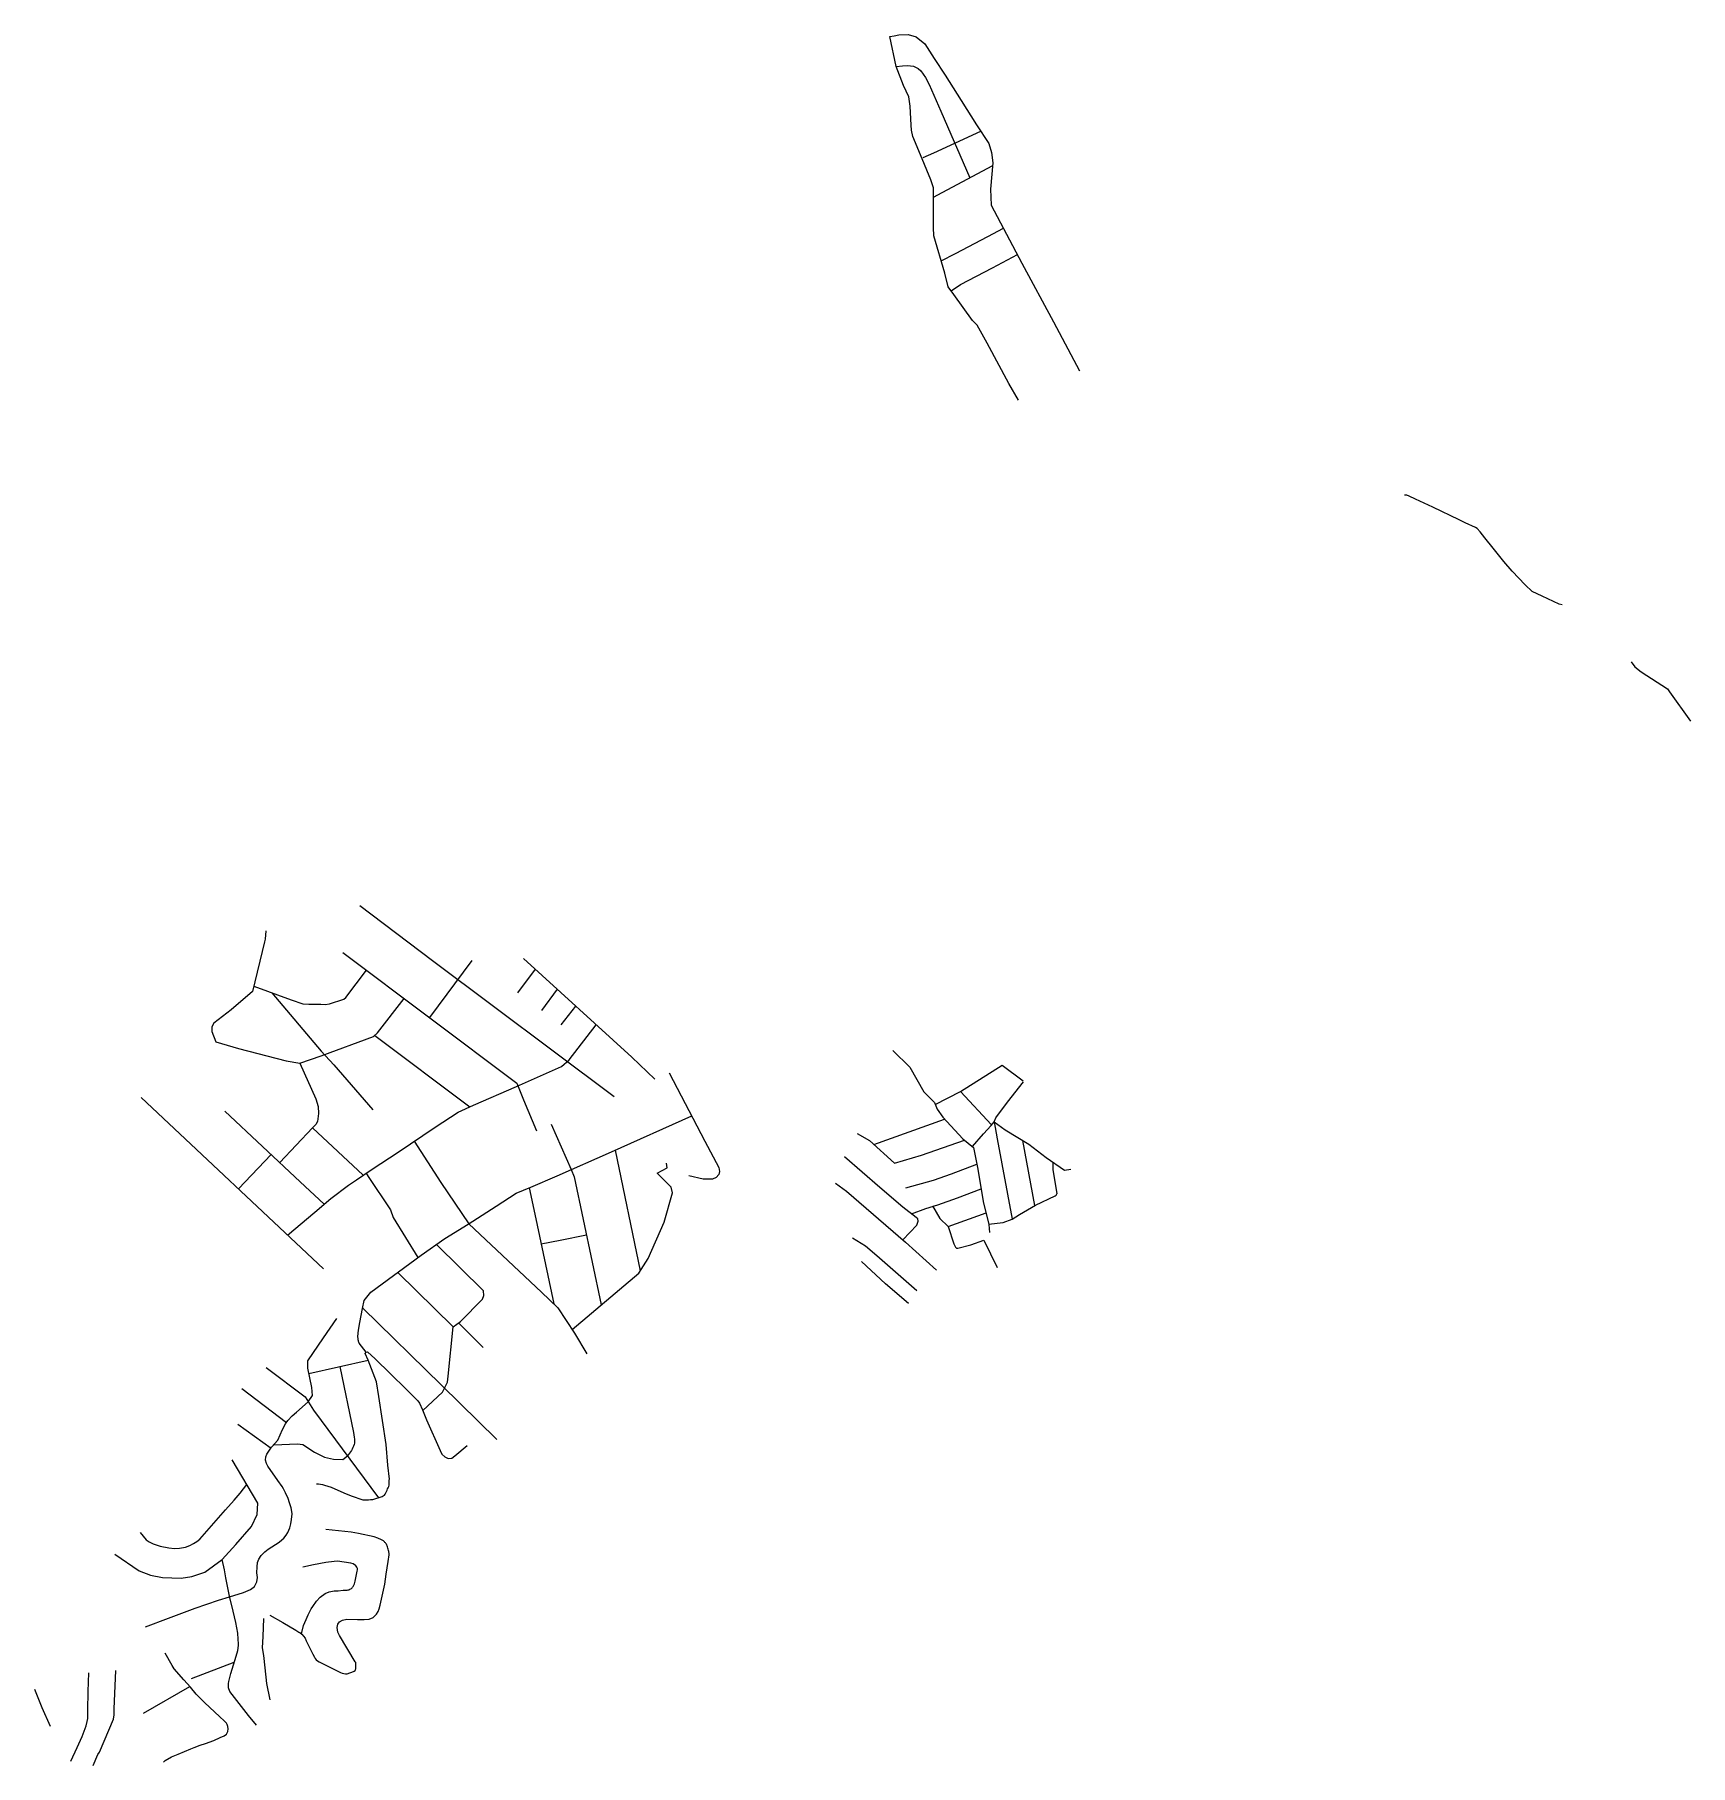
# Model space of a CAD drawing. Header units: millimetres. Extents: x 335983 to 339244, y 7371178 to 7374587.
import ezdxf

# ---------------------------------------------------------------- set-up
doc = ezdxf.new("R2010")
doc.units = ezdxf.units.MM
for name, color, linetype in [('MCT - RUA 5', 1, 'Continuous'), ('MCT - RUA A', 8, 'Continuous'), ('MCT - RUA BRAZ CUBAS', 8, 'Continuous'), ('MCT - RUA C', 1, 'Continuous'), ('MCT - RUA CAMILA DE ALMEIDA BORGES', 6, 'Continuous'), ('MCT - RUA CANDÉ', 8, 'Continuous'), ('MCT - RUA CAPITÃO CARLOS LAMARCA', 8, 'Continuous'), ('MCT - RUA CHICO MENDES', 3, 'Continuous'), ('MCT - RUA CORONEL BONIFÁCIO CARVALHO', 2, 'Continuous'), ('MCT - RUA D', 5, 'Continuous'), ('MCT - RUA DEPUTADO CARLOS MARIGHELLA', 2, 'Continuous'), ('MCT - RUA DOIS DE JULHO', 4, 'Continuous'), ('MCT - RUA DOS CAÇADORES', 1, 'Continuous'), ('MCT - RUA DOS VELEIROS', 4, 'Continuous'), ('MCT - RUA LEONÍLIO PEREIRA DE SOUZA', 3, 'Continuous'), ('MCT - RUA LUCIDALVA DA SILVA', 6, 'Continuous'), ('MCT - RUA LUIZ LUA GONZAGA', 2, 'Continuous'), ('MCT - RUA LUZIA DA COSTA BATISTA', 8, 'Continuous'), ('MCT - RUA MANOEL NUNES DA SILVA', 6, 'Continuous'), ('MCT - RUA MARIA DA PENHA N. E SILVA', 4, 'Continuous'), ('MCT - RUA MODESTO SALERA', 7, 'Continuous'), ('MCT - RUA NELSON PIZSOLITTO', 8, 'Continuous'), ('MCT - RUA NILSON DE SOUZA', 3, 'Continuous'), ('MCT - RUA NORA ASTORGA', 5, 'Continuous'), ('MCT - RUA NOSSA SENHORA DE GUADALUPE', 4, 'Continuous'), ('MCT - RUA NOVA ALIANÇA', 4, 'Continuous'), ('MCT - RUA NOVA ERA', 1, 'Continuous'), ('MCT - RUA NOVA PATENTE', 8, 'Continuous'), ('MCT - RUA NOVA PETRÓPOLIS', 2, 'Continuous'), ('MCT - RUA NOVA SÃO BENTO', 4, 'Continuous'), ('MCT - RUA NOVA TERRA', 5, 'Continuous'), ('MCT - RUA NOVA VENTURA', 6, 'Continuous'), ('MCT - RUA NOVA VIDA', 5, 'Continuous'), ('MCT - RUA PADRE DAMIÃO CALIXTO TRAJANO', 2, 'Continuous'), ('MCT - RUA PASQUALE SCARANO', 7, 'Continuous'), ('MCT - RUA PAULO FREIRE', 5, 'Continuous'), ('MCT - RUA PORTO FELIZ', 4, 'Continuous'), ('MCT - RUA PORTO VELHO', 8, 'Continuous'), ('MCT - RUA POUSO ALEGRE', 6, 'Continuous'), ('MCT - RUA PROFESSOR FLORESTAN FERNANDES', 6, 'Continuous'), ('MCT - RUA RITA MENDES DE OLIVEIRA', 1, 'Continuous'), ('MCT - RUA SANTA MARTINS', 1, 'Continuous'), ('MCT - RUA SEBASTIANA REGACCINI SIMÃO', 6, 'Continuous'), ('MCT - RUA SEBASTIÃO PACHECO', 4, 'Continuous'), ('MCT - RUA SEBASTIÃO RODRIGUES', 3, 'Continuous'), ('MCT - RUA SENADOR FIRMINO', 1, 'Continuous'), ('MCT - RUA SHEILA DE MELLO SOBRAL', 4, 'Continuous'), ('MCT - RUA SÃO CRISTÓVÃO', 3, 'Continuous'), ('MCT - RUA SÃO JOSÉ OPERÁRIO', 5, 'Continuous'), ('MCT - RUA SÃO SIMÃO', 5, 'Continuous'), ('MCT - RUA SÍLVIO DE LIMA', 1, 'Continuous'), ('MCT - RUA TERESA BARBOSA DE OLIVEIRA', 2, 'Continuous'), ('MCT - RUA TOM JOBIM', 5, 'Continuous'), ('MCT - RUA VINÍCIUS DE MORAIS', 1, 'Continuous'), ('MCT - RUA VÂNIA SILVA SANTOS', 1, 'Continuous'), ('MCT - RUA XAPURÍ', 8, 'Continuous'), ('MCT - VIELA 05', 7, 'Continuous'), ('MCT - VIELA 3', 2, 'Continuous'), ('MCT - VIELA 8', 5, 'Continuous'), ('RUA ANDRÉ FRANCO MONTORO - 12_12_20 - PASTA ETAPA 01 - DJI_0005', 2, 'Continuous'), ('RUA BENEDITO SERAFIM BUENO - 12_12_20 - PASTA ETAPA 01 - DJI_0055', 7, 'Continuous'), ('RUA DOM OSCAR ROMERO - 12_12_20 - PASTA ETAPA 01 - DJI_0010', 3, 'Continuous'), ('RUA DOS  GRAMADOS - 12_12_20 - PASTA ETAPA 02 - DJI_0028', 5, 'Continuous'), ('RUA DOS NAVEGANTES - 11_12_20 - DJI_0017', 6, 'Continuous'), ('RUA DOS PESCADORES - 11_12_20 - DJI_0025', 3, 'Continuous'), ('RUA EDSON ROBERTO VISMARA - 11_12_20 - DJI_0032', 2, 'Continuous'), ('RUA GREGÓRIO DE MATOS - 11_12_20 - DJI_0011', 6, 'Continuous'), ('RUA GUANAMBY - 11_12_20 - DJI_0013', 1, 'Continuous'), ('RUA GUARAPÉ - 11_12_20 - DJI_0020', 1, 'Continuous'), ("RUA HERBERT DE SOUZA ''BETINHO'' - 11_12_20 - DJI_0039", 1, 'Continuous'), ('RUA IRMÃ DULCE - 12_12_20  - PASTA ETAPA 01 - DJI_0007', 4, 'Continuous'), ('RUA JOSUÉ DE CASTRO - 11_12_20 - DJI_0002 - DJI_0003', 6, 'Continuous'), ('RUA JOSÉ JORGE LOPES - 12_12_20 - PASTA ETAPA 02 - DJI_0024', 2, 'Continuous'), ('RUA JOSÉ OLIVEIRA FILHO - 12_12_20 - PASTA ETAPA 02 - DJI_0025', 3, 'Continuous'), ('RUA MARGARIDA MARIA ALVES - 09_12_20 - DJI_0049', 5, 'Continuous'), ('RUA NOVA ESPERANÇA - 10_12_20 - PASTA ETAPA 04 - DJI_0044', 4, 'Continuous'), ('RUA ÍMOLA - 12_12_20 - PASTA ETAPA 02 - DJI_0006', 7, 'Continuous'), ('VETORIZAÇÃO RUA', 20, 'Continuous')]:
    doc.layers.add(name, color=color, linetype=linetype)
for name, color, linetype, lineweight in [('MCT - RUA PARAGUAÇU', 7, 'Continuous', 0), ('RUA EDGARD DE SOUZA - 12_12_20 - PASTA ETAPA 01 - DJI_0059', 7, 'Continuous', 13), ('RUA JOSEFINA FELTRIN - 12_12_20 - PASTA ETAPA 01 - DJI_0058', 7, 'Continuous', 13)]:
    doc.layers.add(name, color=color, linetype=linetype, lineweight=lineweight)

msp = doc.modelspace()

# ---------------------------------------------------------------- linework, layer by layer
at = {"layer": 'MCT - RUA 5', "color": 240, "linetype": 'Continuous'}
msp.add_lwpolyline([(336449.7, 7372699.9), (336546.8, 7372585.2), (336572.1, 7372557.9), (336649.1, 7372469.5)], dxfattribs=at)
at = {"layer": 'MCT - RUA A', "color": 240, "linetype": 'Continuous'}
msp.add_lwpolyline([(336945.8, 7372767.7), (337159, 7372572.9), (337204, 7372529.9)], dxfattribs=at)
at = {"layer": 'MCT - RUA BRAZ CUBAS', "color": 240, "linetype": 'Continuous'}
msp.add_lwpolyline([(336521.5, 7371894.2), (336529.9, 7371907), (336528.9, 7371922.8), (336520.6, 7371960.4), (336520.6, 7371975.1), (336551.7, 7372020.5), (336577.9, 7372058.2)], dxfattribs=at)
at = {"layer": 'MCT - RUA C', "color": 240, "linetype": 'Continuous'}
msp.add_lwpolyline([(336934.1, 7372699.8), (336968.9, 7372746.6)], dxfattribs=at)
at = {"layer": 'MCT - RUA CAMILA DE ALMEIDA BORGES', "color": 240, "linetype": 'Continuous'}
msp.add_lwpolyline([(336505, 7372561.1), (336536.2, 7372490.9), (336541.2, 7372475.8), (336541.6, 7372462.5), (336540.1, 7372446.3), (336536.5, 7372440.8), (336530, 7372434.1)], dxfattribs=at)
at = {"layer": 'MCT - RUA CANDÉ', "color": 240, "linetype": 'Continuous'}
msp.add_lwpolyline([(336291.3, 7371349.5), (336375.6, 7371381.4)], dxfattribs=at)
at = {"layer": 'MCT - RUA CAPITÃO CARLOS LAMARCA', "color": 240, "linetype": 'Continuous'}
msp.add_lwpolyline([(336200.7, 7371451.2), (336246, 7371468.6), (336298.8, 7371487.7), (336344.6, 7371503.9), (336344.6, 7371503.9), (336366.5, 7371510.6)], dxfattribs=at)
at = {"layer": 'MCT - RUA CHICO MENDES', "color": 240, "linetype": 'Continuous'}
msp.add_lwpolyline([(336357.4, 7372466.7), (336505.9, 7372327.8), (336552.9, 7372283.4)], dxfattribs=at)
at = {"layer": 'MCT - RUA CORONEL BONIFÁCIO CARVALHO', "color": 240, "linetype": 'Continuous'}
msp.add_lwpolyline([(336391, 7371920.4), (336478.6, 7371853.7)], dxfattribs=at)
at = {"layer": 'MCT - RUA D', "color": 240, "linetype": 'Continuous'}
for points in [[(336981.8, 7372665.1), (337012.2, 7372707)], [(337019.6, 7372636.6), (337048.6, 7372673.8)]]:
    msp.add_lwpolyline(points, dxfattribs=at)
at = {"layer": 'MCT - RUA DEPUTADO CARLOS MARIGHELLA', "color": 240, "linetype": 'Continuous'}
msp.add_lwpolyline([(336140.8, 7371594.4), (336188.3, 7371561.6), (336210.9, 7371552.9), (336234.4, 7371548.2), (336271.1, 7371547.1), (336292.4, 7371550.3), (336317.8, 7371558.7), (336352.2, 7371584.1), (336352.2, 7371584.1)], dxfattribs=at)
at = {"layer": 'MCT - RUA DOIS DE JULHO', "color": 240, "linetype": 'Continuous'}
msp.add_lwpolyline([(337559.8, 7372324.7), (337581.6, 7372309), (337697.7, 7372208.8), (337759.2, 7372153.6)], dxfattribs=at)
at = {"layer": 'MCT - RUA DOS CAÇADORES', "color": 240, "linetype": 'Continuous'}
msp.add_lwpolyline([(336366.5, 7371510.6), (336394, 7371518.9), (336408.1, 7371524.8), (336415.5, 7371531), (336420.1, 7371539.7), (336421.3, 7371548.6), (336420.3, 7371557.6), (336420.8, 7371569.7), (336421.6, 7371577.8), (336424, 7371584.2), (336428.5, 7371591.6), (336436.1, 7371599.2), (336442.3, 7371604), (336464.1, 7371618), (336469.8, 7371622.8), (336473.4, 7371626.1), (336477.9, 7371631.9), (336481.3, 7371636.8), (336485.4, 7371646.3), (336487.5, 7371653.8), (336488.8, 7371662.9), (336489.7, 7371674), (336488.6, 7371682.2), (336487.9, 7371685.8), (336484.6, 7371695.6), (336481.7, 7371704.2), (336476.7, 7371715), (336472.6, 7371722.8), (336470.1, 7371727.3), (336461.5, 7371739.6), (336442, 7371767.5), (336439.6, 7371772.7), (336437.6, 7371779.8), (336438, 7371786), (336439.7, 7371791), (336449.4, 7371805), (336461.7, 7371818.6), (336471.1, 7371839.8), (336477, 7371851.3), (336481.5, 7371857.9), (336489.7, 7371866.9), (336498.3, 7371873.8), (336521.5, 7371894.2)], dxfattribs=at)
at = {"layer": 'MCT - RUA DOS VELEIROS', "color": 240, "linetype": 'Continuous'}
msp.add_lwpolyline([(336635.5, 7371992), (336638.3, 7371993), (336653.5, 7371979.1), (336683.3, 7371949.6), (336714.3, 7371919.2), (336731.6, 7371902.2), (336737.4, 7371896.5), (336740.6, 7371891.5), (336746.6, 7371878.4), (336754.7, 7371858.7), (336781.5, 7371798.4), (336784.7, 7371791.6), (336790.3, 7371785.9), (336797, 7371782.7), (336804.5, 7371783.7), (336810.4, 7371787.9), (336834.6, 7371808.3)], dxfattribs=at)
at = {"layer": 'MCT - RUA LEONÍLIO PEREIRA DE SOUZA', "color": 240, "linetype": 'Continuous'}
msp.add_lwpolyline([(337698.4, 7372315.7), (337753.1, 7372331.2), (337788.8, 7372343.5), (337838.8, 7372362.2)], dxfattribs=at)
at = {"layer": 'MCT - RUA LUCIDALVA DA SILVA', "color": 240, "linetype": 'Continuous'}
msp.add_lwpolyline([(336635.5, 7371992), (336635.5, 7371992), (336635.5, 7371992), (336621.7, 7372010.2, -0.021307), (336619.9, 7372016.2, -0.011866), (336619.3, 7372023), (336620.6, 7372035.5), (336623.3, 7372050.3), (336628.1, 7372078), (336631.4, 7372093.8), (336644.7, 7372110.2), (336744.1, 7372183.4), (336744.1, 7372183.4), (336790.7, 7372216.3), (336836.8, 7372244.6), (336891.7, 7372280), (336931.3, 7372305.4), (336959.9, 7372317), (337012, 7372339.5), (337118.8, 7372386.8), (337276.8, 7372457.8)], format="xyb", dxfattribs=at)
at = {"layer": 'MCT - RUA LUIZ LUA GONZAGA', "color": 240, "linetype": 'Continuous'}
msp.add_lwpolyline([(336438.2, 7372821.8), (336436.4, 7372805.8), (336435.4, 7372800.5), (336412, 7372702.4), (336369.6, 7372666.2), (336335.7, 7372639.9), (336331.6, 7372632.6), (336331.7, 7372623.4), (336339.7, 7372603.3), (336384, 7372590.4), (336478.3, 7372566), (336505, 7372561.1), (336546.9, 7372575.8), (336650.1, 7372613.6), (336658.1, 7372621), (336710.6, 7372688.6)], dxfattribs=at)
at = {"layer": 'MCT - RUA LUZIA DA COSTA BATISTA', "color": 240, "linetype": 'Continuous'}
msp.add_lwpolyline([(336837.6, 7372245.2), (336981.1, 7372110.1), (337013.3, 7372079.6), (337046.2, 7372029.6), (337070.3, 7371989.2)], dxfattribs=at)
at = {"layer": 'MCT - RUA MANOEL NUNES DA SILVA', "color": 240, "linetype": 'Continuous'}
msp.add_lwpolyline([(337635.7, 7372401.5), (337774.8, 7372451.2)], dxfattribs=at)
at = {"layer": 'MCT - RUA MARIA DA PENHA N. E SILVA', "color": 240, "linetype": 'Continuous'}
msp.add_lwpolyline([(336438.4, 7371961.8), (336515.2, 7371903.9), (336532, 7371878), (336659.7, 7371705.6)], dxfattribs=at)
at = {"layer": 'MCT - RUA MODESTO SALERA', "color": 240, "linetype": 'Continuous'}
msp.add_lwpolyline([(337920.7, 7373867), (337901.2, 7373900.2), (337858.8, 7373979.1), (337839.4, 7374014.6), (337829.9, 7374023.7), (337792.9, 7374075.4), (337782.3, 7374090), (337775.4, 7374117.5), (337753.7, 7374190.6), (337752.8, 7374207.2), (337753.4, 7374285.5), (337748, 7374301.2), (337727.7, 7374350.4), (337712.7, 7374386.7), (337710.1, 7374398.9), (337709.1, 7374408.8), (337707.1, 7374446), (337704.7, 7374464.8), (337694.3, 7374487.1), (337679.6, 7374524.2), (337667, 7374583.6)], dxfattribs=at)
at = {"layer": 'MCT - RUA NELSON PIZSOLITTO', "color": 240, "linetype": 'Continuous'}
msp.add_lwpolyline([(336635.7, 7372344.5), (336639.9, 7372338.1), (336683.5, 7372272.4), (336688.5, 7372257.3), (336688.5, 7372257.3), (336737.4, 7372178.4)], dxfattribs=at)
at = {"layer": 'MCT - RUA NILSON DE SOUZA', "color": 240, "linetype": 'Continuous'}
msp.add_lwpolyline([(336697.9, 7372149.3), (336807, 7372042.1)], dxfattribs=at)
at = {"layer": 'MCT - RUA NORA ASTORGA', "color": 240, "linetype": 'Continuous'}
msp.add_lwpolyline([(336445.6, 7371474), (336471.3, 7371459.5), (336497.3, 7371444.6, -0.016672), (336505, 7371439.8, -0.163979), (336517.3, 7371424), (336530.8, 7371397.1), (336533.6, 7371391.4, 0.180541), (336542.9, 7371382.5), (336585.2, 7371361.5, 0.11301), (336597.9, 7371358.5), (336610.4, 7371363, 0.264078), (336615.4, 7371368.8), (336615.4, 7371378.8, 0.17746), (336614, 7371382.5), (336583.4, 7371434.2), (336580, 7371440.8), (336578.6, 7371450.1), (336580.1, 7371456.7), (336583.3, 7371461.3), (336589.3, 7371464.5), (336597.4, 7371466.3), (336618.4, 7371465.9), (336632, 7371465.4), (336641.5, 7371466.1), (336649.3, 7371469.7), (336656.2, 7371476), (336659.5, 7371481.4), (336661, 7371486.9), (336662.9, 7371493.9), (336672.3, 7371535.1), (336675.2, 7371554.7), (336679, 7371579.9), (336680.7, 7371592.9, 0.10707), (336680.1, 7371599.5, -0.02342), (336677.7, 7371608.7, 0.126454), (336674.4, 7371615.5, 0.008042), (336670.8, 7371619.6, 0.153186), (336665.7, 7371622.6), (336658.8, 7371626.1), (336651.2, 7371628.7), (336620.5, 7371635.2), (336606.3, 7371637.6), (336606.3, 7371637.6), (336606.3, 7371637.6), (336556.4, 7371643.2)], format="xyb", dxfattribs=at)
at = {"layer": 'MCT - RUA NOSSA SENHORA DE GUADALUPE', "color": 240, "linetype": 'Continuous'}
msp.add_lwpolyline([(336480.7, 7372222.8), (336480.7, 7372222.8), (336534.6, 7372267.8), (336566.2, 7372294.8), (336601.1, 7372320.9), (336616.6, 7372331.9), (336647.5, 7372352.3), (336698.4, 7372385.9), (336771.8, 7372435.6), (336816.6, 7372464.8), (336846.9, 7372478.7), (336931.9, 7372515.4), (337020.2, 7372555.1), (337035.8, 7372567.9), (337053.4, 7372591.2), (337088.9, 7372636.9)], dxfattribs=at)
at = {"layer": 'MCT - RUA NOVA ALIANÇA', "color": 240, "linetype": 'Continuous'}
msp.add_lwpolyline([(337829.8, 7372397.2), (337851.5, 7372422.5), (337866.4, 7372438.9), (337872.4, 7372446.1), (337876.1, 7372454), (337898.6, 7372484.5), (337930.2, 7372524.9)], dxfattribs=at)
at = {"layer": 'MCT - RUA NOVA ERA', "color": 240, "linetype": 'Continuous'}
msp.add_lwpolyline([(337756.5, 7372479.9), (337806.5, 7372505.3), (337888.1, 7372557.3), (337929.5, 7372526.4)], dxfattribs=at)
at = {"layer": 'MCT - RUA NOVA PATENTE', "color": 240, "linetype": 'Continuous'}
msp.add_lwpolyline([(337673, 7372586.6), (337706.6, 7372553.8), (337733.8, 7372504.8), (337754.9, 7372483.8), (337760.1, 7372470.7), (337771.4, 7372454.9), (337811.2, 7372412.1), (337832.2, 7372395.2), (337840.7, 7372352.3), (337851.2, 7372288.9), (337862, 7372243.3), (337863.7, 7372228.1)], dxfattribs=at)
at = {"layer": 'MCT - RUA NOVA PETRÓPOLIS', "color": 240, "linetype": 'Continuous'}
msp.add_lwpolyline([(337872.4, 7372446.1), (337878.8, 7372412.4), (337908, 7372253.9)], dxfattribs=at)
at = {"layer": 'MCT - RUA NOVA SÃO BENTO', "color": 240, "linetype": 'Continuous'}
msp.add_lwpolyline([(337861.7, 7372244.5), (337890.1, 7372247.6), (337908, 7372253.9), (337922.7, 7372263.1), (337953.9, 7372282), (337992.6, 7372299.8), (337994.7, 7372301.6), (337996.2, 7372303.9)], dxfattribs=at)
at = {"layer": 'MCT - RUA NOVA TERRA', "color": 240, "linetype": 'Continuous'}
msp.add_lwpolyline([(337806.5, 7372505.3), (337867.2, 7372439.8)], dxfattribs=at)
at = {"layer": 'MCT - RUA NOVA VENTURA', "color": 240, "linetype": 'Continuous'}
msp.add_lwpolyline([(337872.4, 7372446.1), (337894.5, 7372430.2), (337941, 7372402.1), (337974.8, 7372375.6), (338011.1, 7372350.4), (338023.5, 7372352.8)], dxfattribs=at)
at = {"layer": 'MCT - RUA NOVA VIDA', "color": 240, "linetype": 'Continuous'}
msp.add_lwpolyline([(337952.6, 7372281.2), (337929.1, 7372409.3)], dxfattribs=at)
at = {"layer": 'MCT - RUA PADRE DAMIÃO CALIXTO TRAJANO', "color": 240, "linetype": 'Continuous'}
msp.add_lwpolyline([(336192.6, 7372494), (336551.7, 7372156)], dxfattribs=at)
at = {"layer": 'MCT - RUA PARAGUAÇU', "color": 240, "linetype": 'Continuous'}
msp.add_lwpolyline([(337667, 7374583.6), (337675.5, 7374584.8), (337684.9, 7374586.5), (337703.3, 7374587), (337719.3, 7374582.7), (337735.8, 7374568.8), (337754.7, 7374540.1), (337776, 7374507.3), (337807.8, 7374457.5), (337837.8, 7374409.3), (337862, 7374372.9), (337867.5, 7374354.8), (337870.2, 7374334.8), (337865.1, 7374282.8), (337866.7, 7374251.3), (337897.2, 7374194.1), (337927.3, 7374136.8), (337989.3, 7374021.5), (338040.9, 7373925.1)], dxfattribs=at)
at = {"layer": 'MCT - RUA PASQUALE SCARANO', "color": 240, "linetype": 'Continuous'}
msp.add_lwpolyline([(337753.2, 7374267.1), (337769.9, 7374275.8), (337869.7, 7374329)], dxfattribs=at)
at = {"layer": 'MCT - RUA PAULO FREIRE', "color": 240, "linetype": 'Continuous'}
msp.add_lwpolyline([(336817.5, 7372049.7), (336865.8, 7372001.2)], dxfattribs=at)
at = {"layer": 'MCT - RUA PORTO FELIZ', "color": 240, "linetype": 'Continuous'}
msp.add_lwpolyline([(337602.6, 7372423.1), (337627.3, 7372409.2), (337676.3, 7372364.1), (337729.7, 7372380), (337814.2, 7372409.7)], dxfattribs=at)
at = {"layer": 'MCT - RUA PORTO VELHO', "color": 240, "linetype": 'Continuous'}
msp.add_lwpolyline([(337751.1, 7372280.2), (337765.8, 7372255.3), (337781.9, 7372239.5), (337793.2, 7372205.8), (337796.4, 7372199.3), (337798.6, 7372197), (337801, 7372197.1), (337826.6, 7372203.6), (337852, 7372212.6), (337878.8, 7372159)], dxfattribs=at)
at = {"layer": 'MCT - RUA POUSO ALEGRE', "color": 240, "linetype": 'Continuous'}
msp.add_lwpolyline([(337709.6, 7372264.7), (337738, 7372275.4), (337761.4, 7372282.3), (337800.3, 7372296.1), (337847.1, 7372314)], dxfattribs=at)
at = {"layer": 'MCT - RUA PROFESSOR FLORESTAN FERNANDES', "color": 240, "linetype": 'Continuous'}
msp.add_lwpolyline([(336652.8, 7372616.1), (336840.1, 7372475.5)], dxfattribs=at)
at = {"layer": 'MCT - RUA RITA MENDES DE OLIVEIRA', "color": 240, "linetype": 'Continuous'}
msp.add_lwpolyline([(336589.5, 7372779.6), (336932.7, 7372522), (336945.5, 7372488.9), (336971.3, 7372428.4)], dxfattribs=at)
at = {"layer": 'MCT - RUA SANTA MARTINS', "color": 240, "linetype": 'Continuous'}
msp.add_lwpolyline([(337232.6, 7372542), (337303, 7372407.8), (337330.1, 7372356.2), (337331.4, 7372348.2), (337330.6, 7372342), (337325.2, 7372336.2), (337317.5, 7372332.9), (337299.3, 7372332.8), (337270.9, 7372339.2)], dxfattribs=at)
at = {"layer": 'MCT - RUA SEBASTIANA REGACCINI SIMÃO', "color": 240, "linetype": 'Continuous'}
msp.add_lwpolyline([(336196.9, 7371280.9), (336288, 7371333.9)], dxfattribs=at)
at = {"layer": 'MCT - RUA SEBASTIÃO PACHECO', "color": 240, "linetype": 'Continuous'}
msp.add_lwpolyline([(336807, 7372042.1), (336821.2, 7372052.4), (336864.5, 7372096.7), (336867.7, 7372104.1), (336866.8, 7372112.8), (336774, 7372204.4), (336774, 7372204.4)], dxfattribs=at)
at = {"layer": 'MCT - RUA SEBASTIÃO RODRIGUES', "color": 240, "linetype": 'Continuous'}
msp.add_lwpolyline([(336097.6, 7371178.4), (336107.3, 7371199.5), (336110.1, 7371204.7), (336138.1, 7371269.4), (336139.1, 7371277.7), (336139.5, 7371289.9), (336142.3, 7371365.1)], dxfattribs=at)
at = {"layer": 'MCT - RUA SENADOR FIRMINO', "color": 240, "linetype": 'Continuous'}
msp.add_lwpolyline([(337781.9, 7372239.5), (337856.6, 7372266.3)], dxfattribs=at)
at = {"layer": 'MCT - RUA SHEILA DE MELLO SOBRAL', "color": 240, "linetype": 'Continuous'}
msp.add_lwpolyline([(337000, 7372441.1), (337039.5, 7372351.7), (337045.3, 7372337.4), (337098.4, 7372085.4)], dxfattribs=at)
at = {"layer": 'MCT - RUA SÃO CRISTÓVÃO', "color": 240, "linetype": 'Continuous'}
msp.add_lwpolyline([(336454, 7371810), (336500.4, 7371811.7), (336511.2, 7371810.4), (336534.1, 7371795.5), (336553.3, 7371785.7), (336571.1, 7371781.3), (336589.6, 7371781.1), (336598.6, 7371788.2)], dxfattribs=at)
at = {"layer": 'MCT - RUA SÃO JOSÉ OPERÁRIO', "color": 240, "linetype": 'Continuous'}
msp.add_lwpolyline([(337125.9, 7372389.9), (337175.5, 7372152.6)], dxfattribs=at)
at = {"layer": 'MCT - RUA SÃO SIMÃO', "color": 240, "linetype": 'Continuous'}
msp.add_lwpolyline([(336236.4, 7371184.9), (336239.8, 7371187.9), (336252.1, 7371195.5), (336265.3, 7371200.5), (336290.1, 7371211), (336296.6, 7371213.7), (336309, 7371217.9), (336318.9, 7371221.5), (336335.4, 7371227.3), (336348.3, 7371233.2), (336355.9, 7371236.7), (336360.4, 7371239.8), (336363.2, 7371244.8), (336363.9, 7371250.2), (336363.2, 7371254.9), (336361.7, 7371259.2), (336360.8, 7371261.2), (336355.9, 7371266.4), (336347.6, 7371274.3), (336317.2, 7371302.4), (336301, 7371318.5), (336289.4, 7371332.3), (336276.7, 7371347), (336257.4, 7371368.3), (336253.4, 7371375.1), (336239.7, 7371399.1)], dxfattribs=at)
at = {"layer": 'MCT - RUA SÍLVIO DE LIMA', "color": 240, "linetype": 'Continuous'}
msp.add_lwpolyline([(336190.6, 7371637.2), (336202, 7371622.7), (336207.9, 7371618.4), (336216.2, 7371614.4), (336230.1, 7371610.1), (336246.8, 7371607), (336258, 7371605.3), (336267.7, 7371606.1), (336279.9, 7371608.2), (336288.4, 7371611.5), (336295.8, 7371615.4), (336302.1, 7371619.4), (336307.7, 7371623.7), (336307.7, 7371623.7), (336307.7, 7371623.7), (336358.7, 7371681.8), (336358.7, 7371681.8), (336358.7, 7371681.8), (336358.7, 7371681.8), (336375.4, 7371700.8), (336375.4, 7371700.8), (336387.4, 7371714.8), (336400.6, 7371731.4)], dxfattribs=at)
at = {"layer": 'MCT - RUA TERESA BARBOSA DE OLIVEIRA', "color": 240, "linetype": 'Continuous'}
msp.add_lwpolyline([(337041.2, 7372037.1), (337041.2, 7372037.1), (337172.8, 7372148.1), (337172.8, 7372148.1), (337190.9, 7372176.9), (337222.5, 7372248.1), (337239.1, 7372305.8), (337236.5, 7372316.9), (337209, 7372344.5), (337228.4, 7372355.4), (337227.2, 7372364.4)], dxfattribs=at)
at = {"layer": 'MCT - RUA TOM JOBIM', "color": 240, "linetype": 'Continuous'}
msp.add_lwpolyline([(336465.3, 7372365.8), (336530, 7372434.1), (336530, 7372434.1), (336629.7, 7372340.6)], dxfattribs=at)
at = {"layer": 'MCT - RUA VINÍCIUS DE MORAIS', "color": 240, "linetype": 'Continuous'}
msp.add_lwpolyline([(336747.1, 7371877.1), (336786.1, 7371913.4), (336795.6, 7371933.2), (336797.1, 7371944.6), (336807, 7372042.1)], dxfattribs=at)
at = {"layer": 'MCT - RUA VÂNIA SILVA SANTOS', "color": 240, "linetype": 'Continuous'}
msp.add_lwpolyline([(336730.4, 7372407.6), (336783, 7372326.1), (336837.6, 7372245.2)], dxfattribs=at)
at = {"layer": 'MCT - RUA XAPURÍ', "color": 240, "linetype": 'Continuous'}
msp.add_lwpolyline([(335982.6, 7371328.3), (335997.1, 7371292.1), (336013.1, 7371255.8)], dxfattribs=at)
at = {"layer": 'MCT - VIELA 05', "color": 240, "linetype": 'Continuous'}
msp.add_lwpolyline([(337733, 7374345), (337753.5, 7374354), (337846.1, 7374396.9)], dxfattribs=at)
at = {"layer": 'MCT - VIELA 3', "color": 240, "linetype": 'Continuous'}
for points in [[(336383.9, 7372313.9), (336448.5, 7372381.5)], [(336522.9, 7371950.2), (336639.8, 7371976.2)]]:
    msp.add_lwpolyline(points, dxfattribs=at)
at = {"layer": 'MCT - VIELA 8', "color": 240, "linetype": 'Continuous'}
msp.add_lwpolyline([(336980.4, 7372205.5), (337017.6, 7372212.6), (337069.4, 7372223.5)], dxfattribs=at)
at = {"layer": 'RUA ANDRÉ FRANCO MONTORO - 12_12_20 - PASTA ETAPA 01 - DJI_0005', "color": 240, "linetype": 'Continuous'}
msp.add_lwpolyline([(336623.2, 7372871.9), (336766.3, 7372763.3), (337124.2, 7372496)], dxfattribs=at)
at = {"layer": 'RUA BENEDITO SERAFIM BUENO - 12_12_20 - PASTA ETAPA 01 - DJI_0055', "color": 240, "linetype": 'Continuous'}
msp.add_lwpolyline([(337679.6, 7374524.2), (337692.3, 7374525.5), (337701.9, 7374526.5), (337713.4, 7374524.8), (337723, 7374520.3), (337728.4, 7374515.8), (337737.5, 7374502.4), (337744.3, 7374489.1), (337767.6, 7374436.3), (337824.5, 7374304.9)], dxfattribs=at)
at = {"layer": 'RUA DOM OSCAR ROMERO - 12_12_20 - PASTA ETAPA 01 - DJI_0010', "color": 240, "linetype": 'Continuous'}
msp.add_lwpolyline([(336414.5, 7372712.8), (336487.9, 7372686.1), (336510.8, 7372678.2), (336523, 7372677.5), (336546.6, 7372677.3), (336555, 7372677.2), (336563.5, 7372678.4), (336591.4, 7372687.2), (336595.6, 7372690.4), (336636.3, 7372744.4)], dxfattribs=at)
at = {"layer": 'RUA DOS  GRAMADOS - 12_12_20 - PASTA ETAPA 02 - DJI_0028', "color": 240, "linetype": 'Continuous'}
msp.add_lwpolyline([(337692.6, 7372213.2), (337720.6, 7372242.6), (337722.8, 7372250.1), (337722.1, 7372254.9), (337718.7, 7372257.6), (337692.7, 7372278), (337647.6, 7372316.8), (337578, 7372377)], dxfattribs=at)
at = {"layer": 'RUA DOS NAVEGANTES - 11_12_20 - DJI_0017', "color": 240, "linetype": 'Continuous'}
msp.add_lwpolyline([(336508, 7371437.5), (336512.4, 7371453.6), (336517.5, 7371465.9), (336521.4, 7371474.8), (336524.6, 7371481.6), (336527.1, 7371486.5), (336530.3, 7371491.3), (336537.7, 7371501.5), (336545.3, 7371510), (336554.7, 7371516.7), (336562.8, 7371520.2), (336572.3, 7371522.2), (336580.8, 7371522.4), (336590.1, 7371523.2), (336598.1, 7371523.7, 0.119832), (336605.3, 7371526, 0.12307), (336610, 7371530.6, 0.096476), (336613.8, 7371541.2), (336618.2, 7371560.8, 0.217676), (336616.2, 7371570.8, 0.135616), (336612.7, 7371573.5), (336610.3, 7371575.1), (336605.2, 7371576.7), (336592, 7371578.9), (336579.4, 7371580.3), (336572.5, 7371580.2), (336572.5, 7371580.2), (336572.5, 7371580.2), (336556.1, 7371578.2), (336532.2, 7371573.4), (336510.6, 7371568.5)], format="xyb", dxfattribs=at)
at = {"layer": 'RUA DOS PESCADORES - 11_12_20 - DJI_0025', "color": 240, "linetype": 'Continuous'}
msp.add_lwpolyline([(336433.6, 7371467.6), (336431.8, 7371432.2), (336431.1, 7371410), (336433.4, 7371394.6), (336436.2, 7371370.4), (336439.4, 7371339.8), (336446.1, 7371307.2)], dxfattribs=at)
at = {"layer": 'RUA EDGARD DE SOUZA - 12_12_20 - PASTA ETAPA 01 - DJI_0059', "color": 240, "linetype": 'Continuous'}
msp.add_lwpolyline([(337787.7, 7374082.5), (337806.1, 7374095.1), (337869.4, 7374127.9), (337918.3, 7374153.9)], dxfattribs=at)
at = {"layer": 'RUA EDSON ROBERTO VISMARA - 11_12_20 - DJI_0032', "color": 240, "linetype": 'Continuous'}
msp.add_lwpolyline([(336628.3, 7372079.2), (336783.9, 7371927.5), (336893, 7371819.9)], dxfattribs=at)
at = {"layer": 'RUA GREGÓRIO DE MATOS - 11_12_20 - DJI_0011', "color": 240, "linetype": 'Continuous'}
msp.add_lwpolyline([(336584, 7371963.8), (336610.7, 7371833.9, -0.044765), (336612.8, 7371816.2, -0.108482), (336612.1, 7371810.4, -0.10005), (336598.6, 7371788.2)], format="xyb", dxfattribs=at)
at = {"layer": 'RUA GUANAMBY - 11_12_20 - DJI_0013', "color": 240, "linetype": 'Continuous'}
msp.add_lwpolyline([(336383.1, 7371850.5), (336448.3, 7371803.4)], dxfattribs=at)
at = {"layer": 'RUA GUARAPÉ - 11_12_20 - DJI_0020', "color": 240, "linetype": 'Continuous'}
msp.add_lwpolyline([(336053.9, 7371186.4), (336066.2, 7371213.4), (336076, 7371235.4), (336084.2, 7371256.3), (336085.9, 7371264.7), (336087.3, 7371270.7), (336087.4, 7371286.9), (336088.3, 7371323.7), (336089.2, 7371360.9)], dxfattribs=at)
at = {"layer": "RUA HERBERT DE SOUZA ''BETINHO'' - 11_12_20 - DJI_0039", "color": 240, "linetype": 'Continuous'}
msp.add_lwpolyline([(336956.6, 7372315.6), (336968.1, 7372264.2), (337005.2, 7372087.2)], dxfattribs=at)
at = {"layer": 'RUA IRMÃ DULCE - 12_12_20  - PASTA ETAPA 01 - DJI_0007', "color": 240, "linetype": 'Continuous'}
msp.add_lwpolyline([(336843.9, 7372763.4), (336760.5, 7372651.2)], dxfattribs=at)
at = {"layer": 'RUA JOSEFINA FELTRIN - 12_12_20 - PASTA ETAPA 01 - DJI_0058', "color": 240, "linetype": 'Continuous'}
msp.add_lwpolyline([(337768.3, 7374141.4), (337796.3, 7374156), (337860, 7374189.6), (337890.9, 7374205.9)], dxfattribs=at)
at = {"layer": 'RUA JOSUÉ DE CASTRO - 11_12_20 - DJI_0002 - DJI_0003', "color": 240, "linetype": 'Continuous'}
msp.add_lwpolyline([(336419.4, 7371257.4), (336403.7, 7371276.4), (336366.8, 7371324.2), (336364.6, 7371330.8), (336364.6, 7371339.6), (336365.3, 7371343.9), (336368.9, 7371359.2), (336379.3, 7371393.6), (336383, 7371404.5), (336384.5, 7371414.2), (336384.4, 7371417.5), (336383.6, 7371426.7), (336383, 7371438.8), (336379.1, 7371459.7), (336373.4, 7371482.4), (336366.2, 7371511.8), (336358.9, 7371547.7), (336356.6, 7371563.7), (336352.2, 7371584.1), (336378.6, 7371613.3), (336409.9, 7371648.7), (336421.2, 7371672.3), (336422.2, 7371694.5), (336371.8, 7371780.4)], dxfattribs=at)
at = {"layer": 'RUA JOSÉ JORGE LOPES - 12_12_20 - PASTA ETAPA 02 - DJI_0024', "color": 240, "linetype": 'Continuous'}
msp.add_lwpolyline([(337703.9, 7372088.2), (337658.9, 7372126.8), (337611, 7372170.6)], dxfattribs=at)
at = {"layer": 'RUA JOSÉ OLIVEIRA FILHO - 12_12_20 - PASTA ETAPA 02 - DJI_0025', "color": 240, "linetype": 'Continuous'}
msp.add_lwpolyline([(337593.8, 7372217.1), (337619.3, 7372201.8), (337641.6, 7372182.8), (337720.3, 7372113.8)], dxfattribs=at)
at = {"layer": 'RUA MARGARIDA MARIA ALVES - 09_12_20 - DJI_0049', "color": 240, "linetype": 'Continuous'}
msp.add_lwpolyline([(336538, 7371732.8, -0.079157), (336553.5, 7371730.5), (336566.4, 7371726.2), (336591.9, 7371714.9), (336606.1, 7371709), (336629, 7371701.6, 0.090547), (336632.1, 7371701.1, -0.00208), (336648.5, 7371701.9), (336666.9, 7371708, 0.213547), (336674.7, 7371715.2, -0.003849), (336679.1, 7371725.3, 0.133497), (336680.8, 7371736, -0.129407), (336681.7, 7371742), (336678.2, 7371769.5), (336675.1, 7371810.1), (336660.7, 7371905), (336655.9, 7371933.7), (336639.8, 7371976.2), (336633.5, 7371989.8), (336635.5, 7371992)], format="xyb", dxfattribs=at)
at = {"layer": 'RUA NOVA ESPERANÇA - 10_12_20 - PASTA ETAPA 04 - DJI_0044', "color": 240, "linetype": 'Continuous'}
msp.add_lwpolyline([(337987.9, 7372366.5), (337988.5, 7372351.8), (337996.2, 7372303.9)], dxfattribs=at)
at = {"layer": 'RUA ÍMOLA - 12_12_20 - PASTA ETAPA 02 - DJI_0006', "color": 240, "linetype": 'Continuous'}
msp.add_lwpolyline([(338991.4, 7373463.9), (338985.6, 7373465.6), (338951.9, 7373480.9), (338932, 7373490.1), (338918.3, 7373503.2), (338892.8, 7373530.3), (338876.7, 7373549.3), (338855.4, 7373575.8), (338839.2, 7373595.8), (338830, 7373607.5), (338824.3, 7373614.3), (338820.9, 7373616), (338800.2, 7373625.4), (338788.6, 7373631.5), (338736.5, 7373656.1), (338702.5, 7373672.4), (338690.3, 7373678), (338685.7, 7373679.7), (338681.1, 7373680.2), (338681.1, 7373680.2)], dxfattribs=at)
at = {"layer": 'VETORIZAÇÃO RUA', "linetype": 'Continuous'}
msp.add_lwpolyline([(339127, 7373351.8), (339134.4, 7373341.7), (339146.8, 7373331.8), (339198.6, 7373298.6), (339202.8, 7373292.5), (339244, 7373234.9)], dxfattribs=at)

doc.saveas('drawing.dxf')
